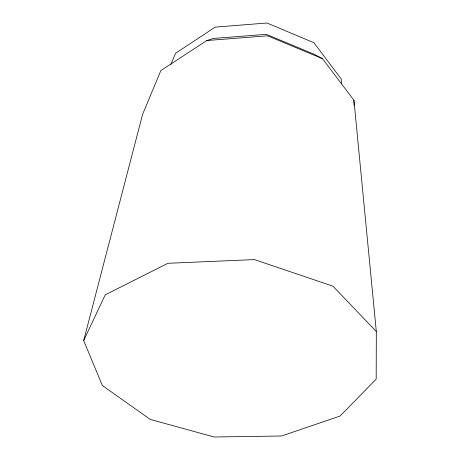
<?xml version="1.0" encoding="UTF-8"?>
<svg xmlns="http://www.w3.org/2000/svg" width="460" height="460" viewBox="0 0 460 460"><rect width="100%" height="100%" fill="white"/><g stroke="black" fill="none" stroke-linecap="round" stroke-linejoin="round"><path stroke-width="0.69" d="M376.32 331.585L376.182 379.12L340.084 416.053L281.566 435.999L214.147 437L150.248 419.422L102.367 385.52L83.68 340.578L142.594 114.379L160.856 70.57L206.793 40.537L213.371 38.456L266.294 34.333L314.289 54.309L322.506 58.684L353.947 100.286L376.32 331.585L332.954 286.177L254.46 259.595L167.975 263.287L105.231 294.831L83.68 340.578M170.89 64.348L175.605 53.251L215.211 27.128L266.984 23L313.927 42.728L341.222 78.999L341.372 83.277M206.793 40.537L267.53 35.817L322.506 58.684M353.947 100.286L354.056 105.236"/></g></svg>
